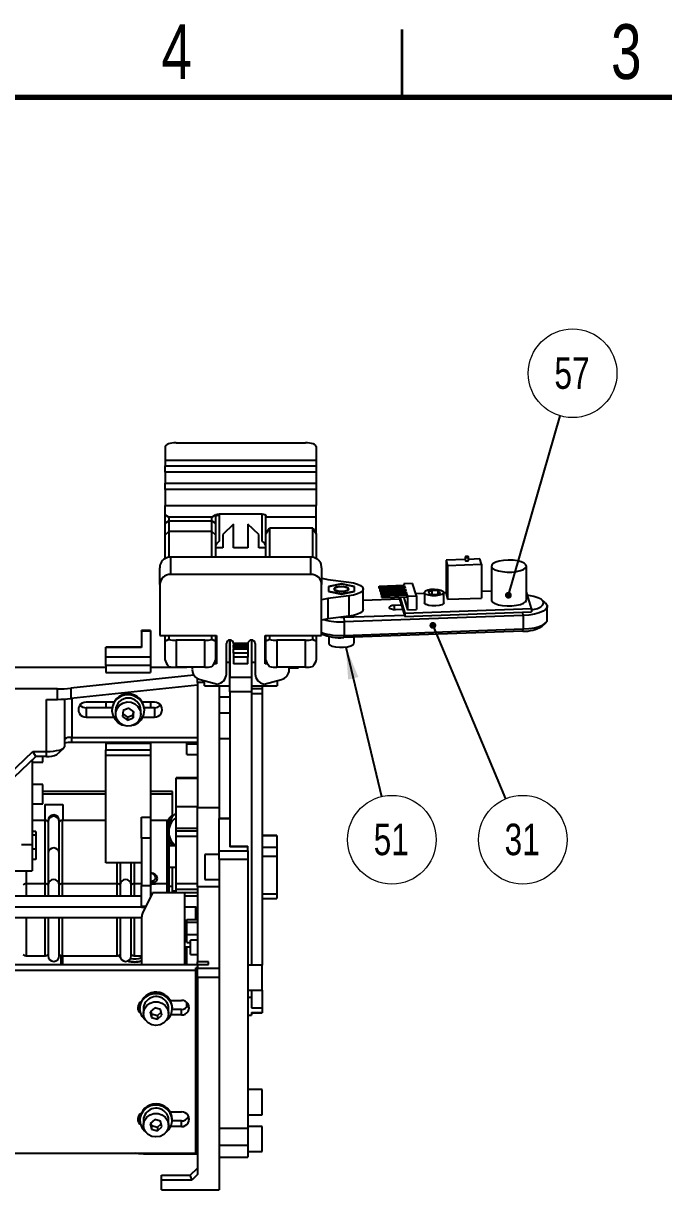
# Model space of a CAD drawing. Header units: millimetres. Extents: x 2 to 418, y 2 to 295.
# Drawn here: x 217.9 to 289.1, y 165.6 to 295.2 of the extents above; entities that cross this region are included whole.
import ezdxf

# ---------------------------------------------------------------- set-up
doc = ezdxf.new("R2010")
doc.units = ezdxf.units.MM
doc.styles.add('SLDTEXTSTYLE0', font='TXT', dxfattribs={"width": 0.75})
doc.dimstyles.new('SLDDIMSTYLE0', dxfattribs={"dimtxt": 0.18, "dimasz": 0.762, "dimexe": 0, "dimexo": 0.0625, "dimgap": 0, "dimtad": 0, "dimtih": 1, "dimtoh": 1, "dimdec": 0, "dimrnd": 1e-09, "dimzin": 0, "dimdsep": 46, "dimtxsty": 'Standard', "dimblk1": 'DOT', "dimblk2": 'DOT', "dimsah": 1, "dimcen": 0.09, "dimadec": 0, "dimazin": 0, "dimtfac": 0.762, "dimtdec": 0, "dimtofl": 0, "dimtmove": 0, "dimatfit": 3, "dimldrblk": 'DOT', "dimfxl": 1, "dimfrac": 2, "dimtolj": 1, "dimtzin": 0, "dimarcsym": 0})
doc.dimstyles.new('SLDDIMSTYLE1', dxfattribs={"dimtxt": 0.18, "dimasz": 3.556, "dimexe": 0, "dimexo": 0.0625, "dimgap": 0, "dimtad": 0, "dimtih": 1, "dimtoh": 1, "dimdec": 0, "dimrnd": 1e-09, "dimzin": 0, "dimdsep": 46, "dimtxsty": 'Standard', "dimsah": 1, "dimcen": 0.09, "dimadec": 0, "dimazin": 0, "dimtfac": 3.556, "dimtdec": 0, "dimtofl": 0, "dimtmove": 0, "dimatfit": 3, "dimfxl": 1, "dimfrac": 2, "dimtolj": 1, "dimtzin": 0, "dimarcsym": 0})

# ---------------------------------------------------------------- blocks, each defined once
blk = doc.blocks.new('SW_NOTE_21')
at = {"color": 0, "linetype": 'Continuous', "lineweight": 0}
blk.add_circle((1.91, -4.55), 4.93, dxfattribs=at)
at = {"color": 0, "linetype": 'Continuous', "lineweight": 0, "insert": (1.84, -2.77), "char_height": 3.5, "attachment_point": 2, "style": 'SLDTEXTSTYLE0'}
blk.add_mtext('31', dxfattribs=at)
blk = doc.blocks.new('_Dot')
at = {"color": 0, "linetype": 'ByBlock', "lineweight": -2}
blk.add_line((-0.5, 0), (-1, 0), dxfattribs=at)
at = {"color": 0, "linetype": 'ByBlock', "const_width": 0.5}
blk.add_lwpolyline([(-0.25, 0, 1), (0.25, 0, 1)], format="xyb", close=True, dxfattribs=at)
blk = doc.blocks.new('SW_NOTE_22')
at = {"color": 0, "linetype": 'Continuous', "lineweight": 0}
blk.add_circle((1.15, -4.8), 4.93, dxfattribs=at)
at = {"color": 0, "linetype": 'Continuous', "lineweight": 0, "insert": (1.08, -3.02), "char_height": 3.5, "attachment_point": 2, "style": 'SLDTEXTSTYLE0'}
blk.add_mtext('51', dxfattribs=at)
blk = doc.blocks.new('SW_NOTE_24')
at = {"color": 0, "linetype": 'Continuous', "lineweight": 0}
blk.add_circle((1.37, 4.74), 4.93, dxfattribs=at)
at = {"color": 0, "linetype": 'Continuous', "lineweight": 0, "insert": (1.3, 6.51), "char_height": 3.5, "attachment_point": 2, "style": 'SLDTEXTSTYLE0'}
blk.add_mtext('57', dxfattribs=at)

msp = doc.modelspace()

# ---------------------------------------------------------------- linework, layer by layer
at = {"color": 7, "linetype": 'Continuous', "lineweight": 35}
msp.add_line((260, 287), (260, 294.5), dxfattribs=at)
at = {"color": 7, "linetype": 'Continuous', "lineweight": 70}
msp.add_line((10, 287), (410, 287), dxfattribs=at)
at = {"color": 7, "linetype": 'Continuous', "lineweight": 25}
for p, q in [((233.66, 248.17), (233.66, 246.67)), ((234.86, 248.58), (249.26, 248.58)), ((250.46, 248.17), (250.46, 246.67)), ((233.66, 246.67), (250.46, 246.67)), ((233.66, 246.67), (233.66, 246.01)), ((250.46, 246.67), (250.46, 246.01)), ((233.66, 246.01), (250.46, 246.01)), ((233.66, 245.33), (233.66, 246.01)), ((250.46, 245.33), (233.66, 245.33)), ((233.66, 245.33), (233.66, 244.08)), ((250.46, 246.01), (250.46, 245.33)), ((250.46, 245.33), (250.46, 244.08)), ((233.66, 244.08), (250.46, 244.08)), ((233.66, 243.4), (233.66, 244.08)), ((250.46, 244.08), (250.46, 243.4)), ((250.46, 243.4), (233.66, 243.4)), ((233.66, 243.4), (233.66, 241.61)), ((250.46, 243.4), (250.46, 241.61)), ((233.66, 241.61), (250.46, 241.61)), ((233.66, 240.58), (233.66, 241.61)), ((250.46, 240.31), (250.46, 241.61)), ((233.66, 240.58), (234.06, 240.31)), ((233.66, 239.65), (233.66, 240.58)), ((233.66, 239.65), (234.06, 239.9)), ((234.06, 240.31), (234.06, 239.9)), ((238.86, 240.31), (234.06, 240.31)), ((234.06, 239.9), (234.06, 238.72)), ((234.06, 239.9), (238.86, 239.9)), ((238.86, 240.31), (239.26, 240.58)), ((238.86, 239.9), (238.86, 240.31)), ((238.86, 238.72), (238.86, 239.9)), ((238.86, 239.9), (239.26, 239.65)), ((239.26, 240.58), (239.26, 240.42)), ((239.26, 240.42), (239.26, 239.65)), ((244.46, 240.66), (239.65, 240.66)), ((239.65, 240.66), (239.66, 240.55)), ((239.66, 240.55), (239.66, 237.65)), ((244.46, 237.65), (244.46, 240.66)), ((244.86, 240.31), (244.86, 240.52)), ((250.46, 240.31), (244.86, 240.31)), ((244.86, 238.47), (244.86, 240.31)), ((250.46, 238.47), (250.46, 240.31)), ((233.66, 238.34), (233.66, 239.65)), ((233.66, 238.34), (234.06, 238.72)), ((238.86, 238.72), (234.06, 238.72)), ((234.06, 238.72), (234.06, 235.85)), ((238.86, 235.86), (238.86, 238.72)), ((238.86, 238.72), (239.26, 238.34)), ((239.26, 239.65), (239.26, 238.34)), ((241.26, 239.53), (240.06, 238.4)), ((241.26, 236.9), (241.26, 239.53)), ((244.06, 238.4), (242.86, 239.53)), ((242.86, 239.53), (242.86, 236.9)), ((244.86, 238.47), (245.26, 239.08)), ((250.06, 239.08), (245.26, 239.08)), ((245.26, 239.08), (245.26, 235.86)), ((250.06, 235.85), (250.06, 239.08)), ((250.06, 239.08), (250.46, 238.47)), ((233.66, 235.71), (233.66, 238.34)), ((239.26, 238.34), (239.26, 235.86)), ((240.06, 238.4), (240.06, 236.9)), ((244.06, 236.9), (244.06, 238.4)), ((244.86, 235.86), (244.86, 238.47)), ((250.46, 238.47), (250.46, 235.71)), ((240.06, 236.9), (239.26, 236.9)), ((242.86, 236.9), (241.26, 236.9)), ((244.86, 236.9), (244.06, 236.9)), ((233.06, 232.82), (233.06, 234.7)), ((234.26, 235.86), (234.26, 233.95)), ((249.86, 235.86), (234.26, 235.86)), ((249.86, 233.95), (249.86, 235.86)), ((251.06, 234.7), (251.06, 232.82)), ((267.03, 235.62), (264.89, 235.54)), ((264.89, 235.54), (265.07, 234.96)), ((264.89, 235.54), (264.89, 231.78)), ((265.07, 234.96), (268.85, 235.09)), ((265.07, 234.96), (265.07, 231.2)), ((267.03, 235.89), (267.03, 235.51)), ((267.4, 235.51), (267.4, 235.89)), ((268.67, 235.68), (267.4, 235.63)), ((268.85, 235.09), (268.67, 235.68)), ((268.85, 235.09), (268.85, 231.33)), ((269.95, 234.88), (269.95, 231.12)), ((273.83, 231.12), (273.83, 234.88)), ((249.86, 233.95), (234.26, 233.95)), ((251.75, 233.4), (254.09, 233.1)), ((233.06, 232.82), (233.06, 227.18)), ((251.06, 227.18), (251.06, 232.82)), ((253.26, 232.9), (251.82, 232.62)), ((251.82, 232.62), (251.82, 232.05)), ((251.82, 232.05), (253.26, 231.76)), ((251.86, 232.61), (253.26, 232.89)), ((251.86, 232.06), (251.86, 232.61)), ((253.26, 231.78), (251.86, 232.06)), ((251.86, 232.04), (251.86, 232.06)), ((254.7, 232.62), (253.26, 232.9)), ((253.26, 232.89), (253.26, 232.9)), ((253.26, 232.89), (254.66, 232.61)), ((254.66, 232.06), (253.26, 231.78)), ((253.26, 231.76), (254.7, 232.05)), ((254.66, 232.61), (254.66, 232.06)), ((254.66, 232.04), (254.66, 232.06)), ((254.7, 232.05), (254.7, 232.62)), ((255.66, 230.08), (255.66, 232.33)), ((257.44, 232.66), (260.23, 232.76)), ((257.46, 232.59), (257.44, 232.66)), ((257.44, 232.66), (257.44, 232.47)), ((257.44, 232.47), (257.46, 232.4)), ((257.46, 232.59), (260.25, 232.69)), ((257.46, 232.4), (257.46, 232.59)), ((257.46, 232.4), (260.25, 232.5)), ((257.55, 232.32), (260.33, 232.42)), ((257.57, 232.25), (257.55, 232.32)), ((257.55, 232.32), (257.55, 232.13)), ((257.55, 232.13), (257.57, 232.06)), ((257.57, 232.25), (260.35, 232.35)), ((257.57, 232.06), (257.57, 232.25)), ((257.57, 232.06), (260.35, 232.16)), ((257.65, 231.98), (260.43, 232.08)), ((261.18, 232.93), (260.19, 232.89)), ((260.19, 232.89), (260.23, 232.76)), ((260.19, 232.89), (260.19, 232.75)), ((260.19, 232.5), (260.19, 232.41)), ((260.19, 232.15), (260.19, 232.07)), ((260.25, 232.69), (260.33, 232.42)), ((260.25, 232.5), (260.25, 232.69)), ((260.35, 232.35), (260.43, 232.08)), ((260.35, 232.16), (260.35, 232.35)), ((261.59, 231.57), (261.18, 232.93)), ((263.34, 232.17), (262.89, 231.99)), ((264.02, 232.13), (263.34, 232.17)), ((263.34, 231.75), (263.34, 232.17)), ((264.26, 231.91), (264.02, 232.13)), ((264.02, 231.81), (264.02, 232.13)), ((269.95, 232.1), (268.85, 232.06)), ((254.09, 231.56), (251.75, 231.27)), ((251.75, 231.27), (251.75, 229.01)), ((253.26, 231.76), (253.26, 231.78)), ((254.09, 231.56), (254.09, 229.31)), ((259.73, 231.2), (255.66, 231.06)), ((257.67, 231.91), (257.65, 231.98)), ((257.65, 231.98), (257.65, 231.79)), ((257.65, 231.79), (257.67, 231.72)), ((257.67, 231.91), (260.45, 232.01)), ((257.67, 231.72), (257.67, 231.91)), ((257.67, 231.72), (260.45, 231.82)), ((257.75, 231.64), (260.54, 231.74)), ((257.77, 231.57), (257.75, 231.64)), ((257.75, 231.64), (257.75, 231.45)), ((257.75, 231.45), (257.77, 231.38)), ((257.77, 231.57), (260.56, 231.67)), ((257.77, 231.38), (257.77, 231.57)), ((257.77, 231.38), (260.56, 231.48)), ((260.19, 231.75), (259.68, 231.73)), ((259.68, 231.73), (259.69, 231.7)), ((259.68, 231.73), (259.68, 231.7)), ((259.68, 231.45), (259.68, 231.36)), ((259.68, 231.36), (260.31, 229.28)), ((259.76, 231.45), (260.31, 229.65)), ((260.19, 231.81), (260.19, 231.72)), ((260.19, 231.47), (260.19, 231.39)), ((260.19, 231.39), (260.6, 230.03)), ((260.45, 232.01), (260.54, 231.74)), ((260.45, 231.82), (260.45, 232.01)), ((260.56, 231.67), (260.6, 231.53)), ((260.56, 231.48), (260.56, 231.67)), ((260.6, 231.53), (261.59, 231.57)), ((260.6, 231.53), (260.6, 230.03)), ((262.5, 231.83), (261.52, 231.8)), ((261.59, 231.57), (261.59, 230.06)), ((262.5, 231.95), (262.5, 230.82)), ((262.89, 231.99), (263.13, 231.77)), ((263.13, 231.77), (263.81, 231.73)), ((263.81, 231.73), (264.26, 231.91)), ((264.66, 230.82), (264.66, 231.95)), ((264.89, 231.92), (264.66, 231.91)), ((264.89, 231.78), (265.07, 231.2)), ((265.07, 231.2), (268.85, 231.33)), ((274.4, 230.15), (273.83, 232.01)), ((275.94, 230.78), (275.57, 231.11)), ((259.93, 230.54), (259.16, 230.51)), ((259.29, 230.07), (260.06, 230.09)), ((260.31, 229.65), (274.4, 230.15)), ((260.31, 229.28), (274.4, 229.78)), ((260.31, 229.65), (260.31, 229.28)), ((260.6, 230.03), (261.59, 230.06)), ((274.4, 230.15), (274.4, 229.78)), ((276.15, 228.91), (276.15, 230.41)), ((254.09, 229.31), (251.75, 229.01)), ((253.15, 229.19), (253.53, 229.19)), ((253.53, 229.19), (260.26, 229.43)), ((253.53, 229.19), (253.57, 228.68)), ((273.46, 229.39), (253.57, 228.68)), ((253.57, 228.68), (253.57, 227.18)), ((273.46, 229.39), (273.46, 227.89)), ((275.57, 228.21), (275.94, 228.53)), ((232.04, 227.73), (231.04, 227.73)), ((231.04, 227.66), (231.04, 227.73)), ((232.04, 227.66), (231.04, 227.66)), ((231.04, 227.66), (231.04, 225.84)), ((232.04, 227.73), (232.04, 227.66)), ((232.04, 227.66), (232.04, 224.81)), ((233.06, 227.18), (239.36, 227.18)), ((233.66, 226.67), (233.66, 227.18)), ((234.06, 227.18), (234.06, 226.74)), ((238.86, 226.74), (238.86, 227.18)), ((239.26, 227.18), (239.26, 226.67)), ((239.36, 227.18), (239.36, 224.02)), ((244.76, 227.18), (251.06, 227.18)), ((244.76, 224.02), (244.76, 227.18)), ((244.86, 226.67), (244.86, 227.18)), ((245.26, 227.18), (245.26, 226.74)), ((250.06, 226.74), (250.06, 227.18)), ((250.46, 227.18), (250.46, 226.67)), ((251.86, 227.07), (251.86, 226.32)), ((273.42, 227.65), (253.53, 226.94)), ((253.57, 227.18), (253.53, 226.94)), ((253.57, 227.18), (273.46, 227.89)), ((254.66, 226.32), (254.66, 226.98)), ((273.42, 227.65), (273.46, 227.89)), ((231.04, 225.87), (227.04, 225.87)), ((227.04, 225.84), (227.04, 225.87)), ((231.04, 225.84), (227.04, 225.84)), ((227.04, 224.81), (227.04, 225.84)), ((233.66, 224.41), (233.66, 226.67)), ((234.86, 226.63), (234.86, 223.63)), ((238.06, 226.63), (234.86, 226.63)), ((238.06, 223.63), (238.06, 226.63)), ((239.26, 226.67), (239.26, 224.41)), ((239.26, 226.35), (239.36, 226.35)), ((240.46, 222.88), (240.46, 226.28)), ((240.82, 226.65), (240.82, 224.2)), ((240.86, 226.65), (240.86, 222.55)), ((242.86, 226.28), (241.26, 226.28)), ((241.26, 226.28), (241.26, 226.1)), ((241.26, 226.1), (242.86, 226.1)), ((241.26, 225.84), (241.26, 226.1)), ((242.86, 225.84), (241.26, 225.84)), ((241.26, 225.84), (241.26, 225.7)), ((241.26, 225.7), (242.86, 225.7)), ((241.26, 225.19), (241.26, 225.7)), ((242.86, 226.28), (242.86, 226.1)), ((242.86, 226.1), (242.86, 225.84)), ((242.86, 225.84), (242.86, 225.7)), ((242.86, 225.7), (242.86, 225.19)), ((243.26, 226.65), (243.26, 222.55)), ((243.3, 224.2), (243.3, 226.65)), ((243.66, 226.28), (243.66, 222.88)), ((244.76, 226.35), (244.86, 226.35)), ((244.86, 224.41), (244.86, 226.67)), ((246.06, 226.63), (246.06, 223.63)), ((249.26, 226.63), (246.06, 226.63)), ((249.26, 223.63), (249.26, 226.63)), ((250.46, 226.67), (250.46, 224.41)), ((227.04, 224.81), (232.04, 224.81)), ((227.04, 223.83), (227.04, 224.81)), ((232.04, 224.81), (232.04, 223.83)), ((240.82, 224.37), (240.86, 224.37)), ((242.86, 225.19), (241.26, 225.19)), ((241.26, 225.19), (241.26, 224.77)), ((242.86, 224.77), (241.26, 224.77)), ((241.26, 224.77), (241.26, 224.02)), ((242.86, 225.19), (242.86, 224.77)), ((242.86, 224.02), (242.86, 224.77)), ((243.26, 224.37), (243.3, 224.37)), ((227.04, 223.61), (216.24, 223.61)), ((232.04, 223.83), (227.04, 223.83)), ((227.04, 223.83), (227.04, 223.06)), ((227.04, 223.06), (232.04, 223.06)), ((232.04, 223.83), (232.04, 223.06)), ((236.06, 223.61), (232.04, 223.61)), ((238.06, 223.63), (234.86, 223.63)), ((236.06, 223.61), (236.06, 223.63)), ((236.66, 223.63), (236.66, 223.37)), ((239.36, 224.02), (239.07, 224.02)), ((240.82, 224.2), (240.82, 221.57)), ((240.86, 223.16), (240.82, 223.16)), ((242.86, 224.02), (241.26, 224.02)), ((243.3, 221.57), (243.3, 224.2)), ((245.04, 224.02), (244.76, 224.02)), ((249.26, 223.63), (246.06, 223.63)), ((247.46, 223.37), (247.46, 223.63)), ((247.46, 223.57), (248.5, 223.57)), ((248.5, 223.57), (248.5, 223.63)), ((236.86, 222.74), (223.18, 221.31)), ((237.26, 221.95), (237.26, 222.39)), ((237.26, 221.95), (237.26, 208.04)), ((237.53, 222.29), (239.46, 221.77)), ((238.02, 221.57), (238.02, 222.15)), ((240.86, 222.55), (243.26, 222.55)), ((240.86, 220.9), (240.86, 222.55)), ((243.3, 222.76), (243.26, 222.76)), ((243.26, 222.55), (243.26, 220.9)), ((244.66, 221.77), (246.59, 222.29)), ((246.1, 222.15), (246.1, 221.57)), ((221.68, 221.23), (204.84, 221.23)), ((221.68, 220.07), (221.68, 221.23)), ((237.26, 221.63), (223.18, 220.15)), ((223.18, 221.31), (223.18, 220.15)), ((238.02, 221.57), (240.82, 221.57)), ((239.66, 221.57), (239.66, 208.04)), ((243.26, 220.9), (240.86, 220.9)), ((240.86, 220.9), (240.86, 203.99)), ((244.46, 221.22), (243.26, 221.22)), ((243.26, 220.9), (243.26, 190.54)), ((244.46, 220.68), (243.26, 220.68)), ((243.3, 221.57), (246.1, 221.57)), ((244.46, 221.57), (244.46, 221.22)), ((244.46, 221.22), (244.46, 220.68)), ((244.46, 220.68), (244.46, 190.54)), ((220.46, 220.07), (221.68, 220.07)), ((220.46, 214.28), (220.46, 220.07)), ((222.46, 220.09), (222.46, 214.8)), ((227.95, 219.75), (224.86, 219.75)), ((224.86, 219.13), (224.86, 218.09)), ((227.75, 219.13), (224.86, 219.13)), ((227.04, 219.75), (227.04, 219.13)), ((229.63, 219.09), (228.99, 218.84)), ((230.18, 218.69), (229.63, 219.09)), ((232.46, 219.75), (231.12, 219.75)), ((232.46, 219.13), (231.32, 219.13)), ((232.04, 219.75), (232.04, 219.13)), ((232.46, 219.13), (232.46, 218.09)), ((239.66, 220.36), (240.86, 220.36)), ((224.86, 218.09), (227.91, 218.09)), ((227.74, 218.93), (227.74, 218.84)), ((228.14, 218.84), (228.14, 218.43)), ((228.99, 218.84), (228.9, 218.17)), ((228.9, 218.17), (229.45, 217.77)), ((228.93, 218.46), (229.45, 218.08)), ((229.45, 218.08), (230.09, 218.33)), ((229.45, 218.08), (229.45, 217.77)), ((229.45, 217.77), (230.09, 218.02)), ((230.09, 218.33), (230.14, 218.72)), ((230.09, 218.02), (230.18, 218.69)), ((230.09, 218.33), (230.09, 218.02)), ((230.94, 218.43), (230.94, 218.84)), ((231.16, 218.09), (232.46, 218.09)), ((231.34, 218.84), (231.34, 218.93)), ((240.86, 218.52), (239.66, 218.52)), ((223.26, 215.83), (237.26, 215.83)), ((223.26, 215.27), (223.26, 215.83)), ((237.26, 215.27), (223.26, 215.27)), ((227.04, 215.27), (227.04, 215.21)), ((227.04, 215.21), (232.04, 215.21)), ((227.04, 215.21), (227.04, 214.44)), ((232.04, 215.27), (232.04, 215.21)), ((232.04, 215.21), (232.04, 214.44)), ((236.06, 215.11), (236.06, 215.27)), ((239.66, 215.72), (240.86, 215.72)), ((216.28, 211.72), (218.92, 214.28)), ((218.92, 214.28), (220.46, 214.28)), ((219.26, 213.71), (218.92, 214.28)), ((220.46, 213.71), (220.46, 214.28)), ((221.61, 213.94), (222.38, 214.66)), ((227.04, 214.44), (232.04, 214.44)), ((227.04, 213.85), (227.04, 214.44)), ((232.04, 214.44), (232.04, 213.85)), ((236.06, 215.11), (237.26, 215.11)), ((236.06, 213.95), (236.06, 215.11)), ((236.06, 213.95), (237.26, 213.95)), ((219.26, 213.71), (216.84, 211.38)), ((218.86, 213.33), (218.86, 203.92)), ((218.86, 213.07), (220.06, 213.07)), ((220.46, 213.71), (219.26, 213.71)), ((220.06, 213.07), (220.06, 213.71)), ((227.04, 213.85), (232.04, 213.85)), ((227.04, 201.89), (227.04, 213.85)), ((232.04, 213.85), (232.04, 206.98)), ((237.26, 211.34), (234.86, 211.34)), ((234.86, 211.27), (234.86, 211.34)), ((220.06, 210.6), (218.86, 210.6)), ((220.06, 208.44), (220.06, 210.6)), ((234.86, 208.17), (234.86, 211.27)), ((227.04, 209.84), (220.06, 209.84)), ((227.04, 209.53), (220.06, 209.53)), ((234.46, 209.84), (232.04, 209.84)), ((234.46, 209.53), (232.04, 209.53)), ((234.46, 209.53), (234.46, 209.84)), ((234.46, 207.25), (234.46, 209.53)), ((218.86, 208.44), (220.06, 208.44)), ((220.26, 208.39), (222.26, 208.39)), ((220.26, 208.39), (220.26, 206.6)), ((222.26, 208.39), (222.26, 206.6)), ((234.86, 208.17), (237.26, 208.17)), ((234.86, 205.72), (234.86, 208.17)), ((237.26, 208.04), (239.66, 208.04)), ((237.26, 199.22), (237.26, 208.04)), ((239.66, 208.04), (239.66, 206.84)), ((220.32, 206.6), (218.86, 206.6)), ((220.64, 206.6), (220.64, 206.47)), ((220.64, 206.47), (220.64, 202.95)), ((221.88, 206.47), (221.88, 206.6)), ((221.88, 202.95), (221.88, 206.47)), ((227.04, 206.6), (222.19, 206.6)), ((231.04, 206.98), (232.04, 206.98)), ((231.04, 204.65), (231.04, 206.98)), ((232.04, 206.98), (232.04, 204.65)), ((233.86, 206.6), (232.04, 206.6)), ((234.06, 206.55), (233.86, 206.6)), ((233.86, 205.78), (233.86, 206.6)), ((234.06, 206.55), (234.06, 205.73)), ((240.86, 206.84), (239.66, 206.84)), ((239.66, 206.79), (239.66, 206.84)), ((239.66, 203.24), (239.66, 206.79)), ((219.26, 205.38), (218.86, 205.38)), ((219.26, 204.97), (218.86, 204.97)), ((219.26, 205.38), (219.26, 204.97)), ((219.26, 204.97), (219.26, 203.4)), ((233.86, 199.57), (233.86, 205.78)), ((234.06, 205.73), (234.06, 199.52)), ((237.26, 205.72), (234.86, 205.72)), ((234.86, 205.45), (234.86, 205.72)), ((234.86, 205.45), (237.26, 205.45)), ((234.86, 204.86), (234.86, 205.45)), ((234.86, 204.86), (237.26, 204.86)), ((234.86, 199.6), (234.86, 204.86)), ((246.06, 204.95), (244.46, 204.95)), ((246.06, 204.9), (244.46, 204.9)), ((246.06, 204.95), (246.06, 204.9)), ((246.06, 204.9), (246.06, 203.63)), ((217.66, 203.92), (218.86, 203.92)), ((218.86, 203.92), (218.86, 201.02)), ((232.04, 204.65), (231.04, 204.65)), ((231.04, 204.65), (231.04, 199.39)), ((232.04, 204.65), (232.04, 199.39)), ((234.86, 203.8), (234.06, 203.8)), ((234.46, 203.8), (234.46, 204.1)), ((240.86, 203.99), (240.86, 203.68)), ((242.86, 203.73), (240.86, 203.73)), ((242.86, 203.68), (240.86, 203.68)), ((242.86, 203.73), (242.86, 203.68)), ((242.86, 203.24), (242.86, 203.68)), ((244.46, 203.63), (246.06, 203.63)), ((246.06, 203.63), (246.06, 202.6)), ((219.26, 203.4), (218.86, 203.4)), ((219.26, 202.26), (218.86, 202.26)), ((219.26, 203.4), (219.26, 202.26)), ((220.64, 202.95), (220.64, 199.44)), ((221.88, 199.44), (221.88, 202.95)), ((239.66, 202.84), (238.06, 202.84)), ((238.06, 202.84), (238.06, 201.98)), ((239.66, 203.24), (242.86, 203.24)), ((239.66, 202.26), (239.66, 203.24)), ((242.86, 202.26), (239.66, 202.26)), ((239.66, 202.26), (239.66, 191.38)), ((242.86, 203.24), (242.86, 202.26)), ((242.86, 202.26), (242.86, 172.4)), ((246.06, 202.6), (244.46, 202.6)), ((244.46, 202.6), (244.46, 198.47)), ((246.06, 202.6), (246.06, 198.47)), ((216.66, 201.02), (218.86, 201.02)), ((231.04, 201.89), (227.04, 201.89)), ((228.64, 201.89), (228.64, 199.44)), ((229.88, 199.44), (229.88, 201.89)), ((234.06, 201.4), (234.86, 201.4)), ((234.46, 199.25), (234.46, 201.4)), ((238.06, 201.98), (238.06, 200.04)), ((238.06, 200.04), (239.66, 200.04)), ((220.32, 199.57), (218.19, 199.57)), ((220.64, 199.44), (220.64, 198.2)), ((221.88, 198.2), (221.88, 199.44)), ((228.32, 199.57), (222.19, 199.57)), ((228.64, 199.44), (228.64, 198.2)), ((229.88, 198.2), (229.88, 199.44)), ((231.04, 199.57), (230.19, 199.57)), ((231.04, 199.39), (232.04, 199.39)), ((231.04, 197.06), (231.04, 199.39)), ((232.25, 198.56), (231.15, 196.29)), ((232.04, 199.39), (232.04, 198.12)), ((235.84, 198.56), (232.25, 198.56)), ((233.86, 199.57), (232.76, 199.57)), ((234.06, 199.52), (233.86, 199.57)), ((233.86, 198.56), (233.86, 199.57)), ((234.06, 199.52), (234.06, 198.56)), ((234.46, 199.25), (234.06, 199.25)), ((234.46, 198.56), (234.46, 199.25)), ((234.86, 198.76), (234.46, 198.76)), ((234.86, 198.56), (234.46, 198.56)), ((234.86, 199.6), (237.26, 199.6)), ((234.86, 198.97), (234.86, 199.6)), ((234.86, 198.97), (237.26, 198.97)), ((234.86, 198.56), (234.86, 198.97)), ((235.66, 198.57), (235.64, 198.56)), ((237.26, 198.57), (235.66, 198.57)), ((235.66, 198.57), (235.66, 198.56)), ((235.84, 190.55), (235.84, 198.56)), ((239.66, 199.22), (237.26, 199.22)), ((237.26, 199.22), (237.26, 190.9)), ((244.46, 198.47), (246.06, 198.47)), ((246.06, 198.47), (246.06, 197.94)), ((231.04, 198.2), (195.48, 198.2)), ((231.04, 197.06), (231.04, 196.94)), ((232.07, 198.2), (232.04, 198.2)), ((237.26, 198.2), (235.84, 198.2)), ((244.46, 197.94), (246.06, 197.94)), ((231.47, 196.96), (195.05, 196.96)), ((231.04, 195.8), (195.48, 195.8)), ((220.64, 195.8), (220.64, 191.57)), ((221.88, 191.57), (221.88, 195.8)), ((229.88, 191.57), (229.88, 195.8)), ((231.46, 196.94), (231.04, 196.94)), ((231.04, 195.84), (231.04, 190.55)), ((237.06, 196.96), (235.84, 196.96)), ((237.06, 196.96), (237.26, 197.01)), ((237.06, 195.6), (237.06, 196.96)), ((228.64, 195.73), (228.64, 191.57)), ((236.06, 195.6), (237.26, 195.6)), ((236.06, 195.29), (236.06, 195.6)), ((236.06, 195.29), (237.26, 195.29)), ((236.06, 193.94), (236.06, 195.29)), ((236.06, 194.25), (235.84, 194.25)), ((236.06, 193.94), (237.26, 193.94)), ((236.06, 193.05), (236.06, 193.94)), ((237.26, 193.31), (236.46, 193.31)), ((236.46, 191.71), (236.46, 193.31)), ((235.84, 192.57), (236.46, 192.57)), ((236.06, 193.05), (236.46, 193.05)), ((236.06, 190.55), (236.06, 192.57)), ((218.19, 191.57), (220.32, 191.57)), ((222.06, 191.6), (222.06, 190.55)), ((222.19, 191.57), (228.32, 191.57)), ((222.26, 190.55), (222.26, 191.57)), ((228.66, 191.39), (228.43, 191.59)), ((228.47, 191.6), (228.65, 191.45)), ((230.19, 191.57), (231.04, 191.57)), ((236.46, 191.71), (237.26, 191.71)), ((238.46, 190.9), (237.26, 190.9)), ((237.26, 190.59), (237.26, 190.9)), ((237.26, 190.59), (238.46, 190.59)), ((237.26, 190.59), (237.26, 190.19)), ((238.46, 190.59), (238.46, 190.9)), ((239.66, 191.38), (239.66, 190.19)), ((237.26, 190.55), (189.26, 190.55)), ((237.06, 189.94), (189.46, 189.94)), ((237.06, 189.94), (237.06, 190.21)), ((237.26, 190.21), (237.06, 190.21)), ((237.06, 169.64), (237.06, 189.94)), ((237.26, 189.15), (237.26, 190.19)), ((237.26, 190.19), (239.66, 190.19)), ((239.66, 190.19), (239.66, 189.15)), ((244.46, 190.54), (242.86, 190.54)), ((244.46, 187.74), (244.46, 190.54)), ((239.66, 189.15), (237.26, 189.15)), ((237.26, 189.15), (237.26, 167.27)), ((239.66, 189.15), (239.66, 165.57)), ((242.86, 187.74), (244.46, 187.74)), ((243.26, 187.74), (243.26, 186.95)), ((243.26, 186.95), (243.26, 185.77)), ((244.46, 187.74), (244.46, 185.77)), ((230.84, 185.8), (230.84, 185.69)), ((231.24, 185.69), (231.24, 185.15)), ((232.49, 185.78), (231.98, 185.34)), ((232.06, 185.41), (232.13, 185.12)), ((233.15, 185.59), (232.49, 185.78)), ((233.3, 184.95), (233.15, 185.59)), ((234.04, 185.15), (234.04, 185.69)), ((234.22, 186.61), (235.46, 186.61)), ((234.24, 186.61), (234.24, 186.58)), ((234.37, 186.24), (234.44, 185.8)), ((235.46, 185.61), (234.43, 185.61)), ((234.44, 185.69), (234.44, 185.8)), ((235.46, 185), (235.46, 185.61)), ((236.06, 185.84), (236.06, 186.38)), ((243.26, 185.77), (244.46, 185.77)), ((244.46, 185.77), (244.46, 185.28)), ((231.98, 185.34), (232.13, 184.71)), ((232.13, 185.12), (232.13, 184.71)), ((232.13, 185.12), (232.79, 184.92)), ((232.13, 184.71), (232.79, 184.51)), ((232.79, 184.92), (233.22, 185.29)), ((232.79, 184.51), (233.3, 184.95)), ((232.79, 184.92), (232.79, 184.51)), ((235.46, 185), (234.28, 185)), ((242.86, 184.98), (243.26, 184.98)), ((243.26, 185.28), (244.46, 185.28)), ((243.26, 185.28), (243.26, 184.98)), ((243.26, 185.24), (244.46, 185.24)), ((244.46, 185.28), (244.46, 185.24)), ((244.46, 176.7), (242.86, 176.7)), ((244.46, 174.09), (244.46, 176.7)), ((234.22, 174.21), (235.46, 174.21)), ((234.24, 174.21), (234.24, 174.17)), ((242.86, 173.9), (244.46, 173.9)), ((244.46, 173.9), (244.46, 174.09)), ((230.84, 173.4), (230.84, 173.29)), ((231.24, 173.29), (231.24, 172.74)), ((232.49, 173.38), (231.98, 172.94)), ((231.98, 172.94), (232.13, 172.3)), ((232.06, 173.01), (232.13, 172.71)), ((232.13, 172.71), (232.13, 172.3)), ((232.13, 172.71), (232.79, 172.52)), ((233.15, 173.18), (232.49, 173.38)), ((232.79, 172.52), (233.22, 172.89)), ((232.79, 172.11), (233.3, 172.55)), ((232.79, 172.52), (232.79, 172.11)), ((233.3, 172.55), (233.15, 173.18)), ((234.04, 172.74), (234.04, 173.29)), ((235.46, 172.59), (234.28, 172.59)), ((235.46, 173.21), (234.43, 173.21)), ((234.44, 173.29), (234.44, 173.4)), ((235.46, 172.59), (235.46, 173.21)), ((244.46, 172.6), (242.86, 172.6)), ((244.46, 169.8), (244.46, 172.6)), ((232.13, 172.3), (232.79, 172.11)), ((239.66, 172.4), (242.86, 172.4)), ((242.86, 172.4), (242.86, 170.52)), ((237.06, 169.91), (237.26, 169.91)), ((239.66, 170.52), (242.86, 170.52)), ((242.86, 170.52), (242.86, 169.2)), ((189.46, 169.64), (237.06, 169.64)), ((231.26, 169.57), (230.74, 169.57)), ((231.26, 169.57), (237.26, 169.57)), ((239.66, 169.2), (242.86, 169.2)), ((242.86, 169.8), (244.46, 169.8)), ((236.45, 167.17), (237.26, 167.97)), ((237.26, 167.27), (236.62, 166.63)), ((233.26, 167.17), (236.46, 167.17)), ((233.26, 166.63), (233.26, 167.17)), ((233.26, 165.57), (233.26, 166.63)), ((236.62, 166.63), (233.26, 166.63)), ((233.26, 165.57), (239.66, 165.57))]:
    msp.add_line(p, q, dxfattribs=at)
at = {"color": 8, "linetype": 'Continuous', "lineweight": 25}
for p, q in [((259.16, 230.07), (259.16, 230.51)), ((273.46, 229.39), (273.43, 229.74)), ((240.46, 224.2), (240.82, 224.2)), ((243.3, 224.2), (243.66, 224.2)), ((238.02, 221.95), (237.26, 221.95)), ((243.3, 222.63), (243.26, 222.63)), ((243.26, 222.34), (243.3, 222.34)), ((243.3, 221.91), (243.26, 221.91)), ((223.26, 220.16), (223.26, 215.83)), ((237.26, 211.27), (234.86, 211.27)), ((220.32, 205.78), (220.32, 206.6)), ((222.19, 206.6), (222.19, 199.57)), ((240.86, 206.79), (239.66, 206.79)), ((220.32, 199.57), (220.32, 205.78)), ((218.19, 201.02), (218.19, 199.57)), ((228.32, 199.57), (228.32, 201.89)), ((230.19, 201.89), (230.19, 199.57)), ((218.19, 199.57), (218.19, 198.2)), ((220.32, 198.2), (220.32, 199.57)), ((222.19, 199.57), (222.19, 198.2)), ((228.32, 198.2), (228.32, 199.57)), ((230.19, 199.57), (230.19, 198.2)), ((234.86, 198.75), (234.46, 198.75)), ((231.52, 197.06), (231.04, 197.06)), ((218.19, 195.8), (218.19, 195.57)), ((220.32, 191.57), (220.32, 195.8)), ((222.19, 195.8), (222.19, 195.57)), ((228.32, 191.57), (228.32, 195.8)), ((230.19, 195.8), (230.19, 195.57)), ((218.19, 195.57), (218.19, 191.57)), ((222.19, 195.57), (222.19, 191.57)), ((230.19, 195.57), (230.19, 191.57)), ((242.86, 186.95), (243.26, 186.95)), ((231.26, 169.64), (231.26, 169.57))]:
    msp.add_line(p, q, dxfattribs=at)
at = {"color": 7, "linetype": 'Continuous', "lineweight": 25, "flags": 128}
for points in [[(234.86, 248.58), (234.62, 248.58), (234.4, 248.55), (234.19, 248.52), (234.01, 248.46), (233.86, 248.4), (233.75, 248.33), (233.68, 248.25), (233.66, 248.17)], [(250.46, 248.17), (250.43, 248.25), (250.36, 248.33), (250.25, 248.4), (250.1, 248.46), (249.92, 248.52), (249.72, 248.55), (249.49, 248.58), (249.26, 248.58)], [(239.26, 240.42), (239.26, 240.44), (239.29, 240.47), (239.32, 240.49), (239.37, 240.51), (239.43, 240.53), (239.5, 240.54), (239.58, 240.55), (239.66, 240.55)], [(244.46, 240.66), (244.53, 240.65), (244.61, 240.64), (244.68, 240.63), (244.74, 240.62), (244.79, 240.59), (244.83, 240.57), (244.85, 240.55), (244.86, 240.52)], [(267.03, 235.88), (267.06, 235.86), (267.1, 235.84), (267.17, 235.83), (267.24, 235.82), (267.31, 235.83), (267.36, 235.85), (267.4, 235.87), (267.4, 235.89), (267.38, 235.92), (267.34, 235.94), (267.27, 235.95), (267.2, 235.95), (267.13, 235.94), (267.07, 235.93), (267.04, 235.91), (267.03, 235.88)], [(267.03, 235.51), (267.03, 235.51), (267.06, 235.48), (267.1, 235.46), (267.17, 235.45), (267.24, 235.45), (267.31, 235.46), (267.36, 235.47), (267.4, 235.49), (267.4, 235.51)], [(269.96, 234.81), (270.09, 234.63), (270.35, 234.47), (270.72, 234.35), (271.18, 234.26), (271.69, 234.22), (272.22, 234.22), (272.73, 234.28), (273.17, 234.38), (273.51, 234.51), (273.74, 234.68), (273.83, 234.85), (273.77, 235.03), (273.58, 235.2), (273.26, 235.35), (272.84, 235.45), (272.35, 235.52), (271.82, 235.54), (271.3, 235.51), (270.82, 235.43), (270.43, 235.31), (270.14, 235.16), (269.98, 234.99), (269.96, 234.81)], [(253.85, 232.15), (254.01, 232.24), (254.06, 232.35), (253.98, 232.45), (253.8, 232.54), (253.53, 232.59), (253.22, 232.61), (252.92, 232.58), (252.67, 232.52), (252.5, 232.43), (252.46, 232.32), (252.53, 232.22), (252.72, 232.13), (252.98, 232.08), (253.29, 232.06), (253.59, 232.09), (253.85, 232.15)], [(253.95, 232.47), (254.05, 232.37), (254.03, 232.26), (253.89, 232.17), (253.66, 232.1), (253.36, 232.06), (253.05, 232.07), (252.77, 232.12), (252.56, 232.2), (252.46, 232.3), (252.48, 232.4), (252.62, 232.5), (252.86, 232.57), (253.15, 232.6), (253.46, 232.6), (253.74, 232.55), (253.95, 232.47)], [(254.09, 233.1), (254.61, 233.01), (255.05, 232.88), (255.38, 232.72), (255.59, 232.53), (255.66, 232.33), (255.59, 232.14), (255.38, 231.95), (255.05, 231.79), (254.61, 231.66), (254.09, 231.56)], [(263.21, 232.3), (263.6, 232.32), (263.99, 232.29), (264.32, 232.22), (264.55, 232.11), (264.65, 231.98), (264.61, 231.84), (264.42, 231.72), (264.12, 231.63), (263.75, 231.58), (263.36, 231.59), (262.99, 231.64), (262.7, 231.73), (262.53, 231.85), (262.5, 231.99), (262.62, 232.12), (262.86, 232.23), (263.21, 232.3)], [(264.66, 230.82), (264.61, 230.71), (264.42, 230.59), (264.12, 230.5), (263.75, 230.46), (263.36, 230.46), (262.99, 230.51), (262.7, 230.6), (262.53, 230.73), (262.5, 230.82)], [(269.95, 231.12), (269.96, 231.05), (270.09, 230.87), (270.35, 230.72), (270.72, 230.59), (271.18, 230.5), (271.69, 230.46), (272.22, 230.46), (272.73, 230.52), (273.17, 230.62), (273.51, 230.75), (273.74, 230.92), (273.83, 231.09), (273.83, 231.12)], [(275.94, 230.78), (275.99, 230.74), (276.13, 230.52), (276.13, 230.29), (275.97, 230.06), (275.68, 229.86), (275.25, 229.68), (274.72, 229.54), (274.12, 229.44), (273.46, 229.39)], [(274.4, 230), (274.59, 230.04), (275.07, 230.18), (275.43, 230.36), (275.66, 230.56), (275.75, 230.77), (275.68, 230.98), (275.47, 231.19), (275.12, 231.36), (274.66, 231.51), (274.11, 231.61), (273.95, 231.63)], [(255.66, 230.08), (255.59, 229.88), (255.38, 229.69), (255.05, 229.53), (254.61, 229.4), (254.09, 229.31)], [(259.16, 230.51), (258.91, 230.49), (258.71, 230.43), (258.59, 230.35), (258.57, 230.27), (258.64, 230.18), (258.81, 230.12), (259.04, 230.07), (259.29, 230.07)], [(273.46, 227.89), (274.12, 227.93), (274.72, 228.03), (275.25, 228.17), (275.68, 228.35), (275.97, 228.56), (276.13, 228.78), (276.15, 228.91)], [(251.86, 226.32), (251.86, 226.28), (251.98, 226.13), (252.23, 225.99), (252.59, 225.9), (253.03, 225.85), (253.49, 225.85), (253.92, 225.9), (254.29, 226)], [(254.29, 226), (254.54, 226.13), (254.65, 226.28), (254.66, 226.32)], [(231.27, 218.39), (231.34, 218.89), (231.25, 219.37), (231.03, 219.82), (230.68, 220.18), (230.24, 220.44), (229.75, 220.57), (229.24, 220.56), (228.75, 220.41), (228.33, 220.13), (228, 219.75), (227.8, 219.29), (227.74, 218.8), (227.82, 218.31), (228.05, 217.87), (228.39, 217.5), (228.83, 217.25), (228.97, 217.2)], [(230.65, 217.61), (230.31, 217.3), (229.89, 217.12), (229.43, 217.08), (228.98, 217.19), (228.6, 217.43), (228.31, 217.78), (228.16, 218.2), (228.15, 218.64), (228.3, 219.06), (228.58, 219.42), (228.96, 219.66), (229.41, 219.78), (229.87, 219.74), (230.29, 219.57), (230.63, 219.27), (230.86, 218.88), (230.94, 218.44), (230.86, 218), (230.65, 217.61)], [(220.46, 214.28), (220.85, 214.29), (221.22, 214.32), (221.57, 214.37), (221.87, 214.43), (222.12, 214.51), (222.3, 214.6), (222.42, 214.7), (222.46, 214.8)], [(233.93, 206.58), (234.12, 206.89), (234.46, 207.25)], [(234.46, 204.1), (234.12, 204.46), (234.06, 204.55)], [(234.46, 203.79), (234.12, 204.15), (234.06, 204.24)], [(231.49, 184.39), (231.43, 184.44), (231.1, 184.81), (230.9, 185.26), (230.84, 185.73), (230.92, 186.21), (231.15, 186.64), (231.49, 187), (231.93, 187.25), (232.42, 187.37), (232.93, 187.36), (233.42, 187.22), (233.85, 186.95), (234.17, 186.57), (234.37, 186.13), (234.37, 186.13)], [(230.84, 185.86), (230.66, 186.11), (230.66, 186.11)], [(233.67, 186.04), (233.92, 185.67), (234.03, 185.25), (233.99, 184.82), (233.81, 184.43), (233.49, 184.11), (233.09, 183.9), (232.63, 183.83), (232.18, 183.9), (231.77, 184.11), (231.46, 184.43), (231.28, 184.83), (231.24, 185.26), (231.36, 185.68), (231.61, 186.04), (231.97, 186.31), (232.41, 186.45), (232.87, 186.44), (233.3, 186.3), (233.67, 186.04)], [(233.78, 171.98), (234.07, 172.27), (234.32, 172.69), (234.43, 173.16), (234.4, 173.64), (234.22, 174.09), (233.92, 174.48), (233.51, 174.77), (233.03, 174.94), (232.52, 174.98), (232.02, 174.88), (231.57, 174.65), (231.2, 174.31), (230.95, 173.89), (230.84, 173.42), (230.87, 172.94), (231.05, 172.49), (231.35, 172.1), (231.49, 171.98)], [(233.67, 173.63), (233.92, 173.27), (234.03, 172.85), (233.99, 172.42), (233.81, 172.02), (233.49, 171.7), (233.09, 171.5), (232.63, 171.43), (232.18, 171.5), (231.77, 171.71), (231.46, 172.03), (231.28, 172.42), (231.24, 172.85), (231.36, 173.27), (231.61, 173.64), (231.97, 173.9), (232.41, 174.04), (232.87, 174.04), (233.3, 173.9), (233.67, 173.63)], [(230.84, 173.45), (230.66, 173.71), (230.66, 173.71)], [(230.7, 169.6), (230.4, 169.64), (230.38, 169.64)]]:
    msp.add_lwpolyline(points, dxfattribs=at)
at = {"color": 7, "linetype": 'Continuous', "lineweight": 25}
for centre, radius, start, end in [((234.24, 234.66), 1.21, 89.2096, 153.1198), ((249.87, 234.66), 1.21, 26.8802, 90.7903), ((234.22, 232.78), 1.17, 88.2746, 178.1637), ((249.89, 232.78), 1.17, 1.8362, 91.7255), ((252.19, 237.09), 3.72, 252.2998, 263.3137), ((252.19, 227.57), 3.72, 96.6862, 107.6999), ((252.19, 225.32), 3.72, 96.6863, 107.7002), ((253.2, 235.98), 7.31, 254.8229, 272.8561), ((273.58, 231.45), 3.81, 267.6219, 301.5806), ((253.16, 233.92), 6.76, 251.8736, 273.463), ((253.09, 231.96), 5.04, 246.1702, 274.9459), ((234.82, 229.46), 2.83, 254.3594, 270.7548), ((238.09, 229.46), 2.83, 269.2452, 285.6405), ((240.86, 226.26), 0.401, 2.8673, 177.1327), ((243.26, 226.26), 0.401, 2.8671, 177.1329), ((246.02, 229.46), 2.83, 254.3595, 270.7548), ((249.29, 229.46), 2.83, 269.2453, 285.6405), ((234.82, 226.46), 2.83, 254.3594, 270.7548), ((237.8, 223.39), 1.14, 181.2044, 256.3044), ((238.09, 226.46), 2.83, 269.2452, 285.6405), ((246.02, 226.46), 2.83, 254.3595, 270.7548), ((246.32, 223.39), 1.14, 283.6956, 358.7955), ((249.29, 226.46), 2.83, 269.2453, 285.6405), ((239.31, 222.91), 1.15, 277.5135, 358.5503), ((244.81, 222.91), 1.15, 181.4497, 262.4865), ((221.7, 235.75), 14.52, 269.9191, 275.8594), ((229.54, 218.88), 1.8, 1.5184, 178.4816), ((221.7, 234.59), 14.52, 269.9187, 275.8597), ((224.83, 218.92), 0.831, 88.4016, 271.5984), ((224.85, 220), 0.868, 219.7498, 270.3324), ((229.54, 218.81), 1.4, 1.3469, 178.6531), ((232.48, 218.92), 0.831, 268.4016, 91.5984), ((232.46, 220), 0.868, 269.6674, 320.2503), ((229.57, 218.88), 1.77, 287.5182, 343.9777), ((223.07, 214.9), 0.947, 78.6308, 130.3909), ((223.23, 209.81), 5.46, 89.7553, 98.1789), ((220.62, 215.93), 2.22, 265.7417, 296.5099), ((220.32, 206.2), 0.4, 37.2747, 90), ((221.26, 206.6), 0.62, 0, 180), ((222.19, 206.2), 0.4, 90, 142.7253), ((235.97, 205.85), 1.91, 125.548, 179.7164), ((235.95, 205.35), 1.9, 125.3807, 234.6193), ((218.19, 199.17), 0.4, 90, 142.7253), ((220.32, 199.17), 0.4, 37.2747, 90), ((222.19, 199.17), 0.4, 90, 142.7253), ((228.32, 199.17), 0.4, 37.2747, 90), ((230.19, 199.17), 0.4, 90, 142.7253), ((232.06, 195.84), 1.02, 153.3079, 179.4861), ((218.19, 191.97), 0.4, 217.2747, 270), ((220.32, 191.97), 0.4, 270, 322.8244), ((221.26, 191.57), 0.62, 180, 0), ((222.19, 191.97), 0.4, 217.2747, 270), ((228.32, 191.97), 0.4, 270, 322.7253), ((229.26, 191.57), 0.62, 180, 0), ((230.26, 193.57), 2.7, 253.037, 286.7914), ((230.26, 193.57), 2.66, 254.0789, 287.0516), ((230.26, 193.57), 2.34, 258.7908, 289.4712), ((230.19, 191.97), 0.4, 217.2747, 270), ((232.64, 185.71), 1.81, 17.1865, 176.9183), ((232.64, 185.62), 1.41, 43.2218, 176.9585), ((231.39, 185.8), 0.786, 120.5826, 234.0928), ((232.77, 185.69), 1.27, 0.1825, 44.8168), ((232.79, 185.7), 1.65, 307.1436, 15.1687), ((235.5, 185.8), 0.809, 267.1325, 92.8675), ((235.47, 186.46), 0.854, 268.7926, 335.5632), ((232.64, 173.31), 1.8, 2.738, 177.262), ((231.39, 173.4), 0.786, 120.5825, 234.0929), ((232.64, 173.22), 1.41, 43.2219, 176.9585), ((232.77, 173.29), 1.27, 0.1825, 44.8167), ((235.5, 173.4), 0.809, 267.1325, 92.8675), ((235.47, 174.06), 0.854, 268.7927, 335.5632)]:
    msp.add_arc(centre, radius, start, end, dxfattribs=at)
at = {"color": 8, "linetype": 'Continuous', "lineweight": 25}
for centre, start, end in [((221.26, 206.45), 1.5984, 178.4016), ((221.26, 202.93), 1.5984, 178.4016), ((221.26, 199.42), 1.3333, 178.6667), ((229.26, 199.42), 1.3334, 178.6666)]:
    msp.add_arc(centre, 0.62, start, end, dxfattribs=at)
at = {"color": 7, "linetype": 'Continuous', "lineweight": 25}
for centre, major_axis, ratio, start_param, end_param in [((239.66, 237.51), (0.394, 0.394), 0.176327, 1.396263, 2.96706), ((244.46, 237.51), (-0.394, 0.394), 0.176327, 3.316126, 4.886922), ((234.86, 227.8), (1.18, 1.18), 0.176327, 2.96706, 3.808128), ((238.06, 227.8), (1.18, -1.18), 0.176327, 5.61665, 6.457718), ((246.06, 227.8), (1.18, 1.18), 0.176327, 2.96706, 3.808128), ((249.26, 227.8), (1.18, -1.18), 0.176327, 5.61665, 6.457718), ((234.86, 223.28), (-1.18, 1.18), 0.176327, 0.174533, 1.015602), ((238.06, 223.28), (1.18, 1.18), 0.176327, 5.267584, 6.108652), ((246.06, 223.28), (-1.18, 1.18), 0.176327, 0.174533, 1.015602), ((249.26, 223.28), (1.18, 1.18), 0.176327, 5.267584, 6.108652), ((231.26, 169.95), (1.98, -1.18), 0.25854, 4.582872, 4.604893), ((236.62, 166.77), (-0.165, 0.399), 0.12662, 0.0524, 1.867463)]:
    msp.add_ellipse(centre, major_axis=major_axis, ratio=ratio, start_param=start_param, end_param=end_param, dxfattribs=at)
for points, knots in [([(239.26, 240.58), (239.28, 240.59), (239.34, 240.61), (239.45, 240.64), (239.57, 240.65), (239.63, 240.66), (239.65, 240.66)], [0, 0, 0, 0, 0.220592, 0.599044, 0.913708, 1, 1, 1, 1]), ([(233.16, 235.2), (233.13, 235.11), (233.07, 234.95), (233.06, 234.77), (233.06, 234.7)], [0, 0, 0, 0, 0.5661405, 1, 1, 1, 1]), ([(251.06, 234.7), (251.05, 234.8), (251.04, 234.98), (250.98, 235.13), (250.95, 235.2)], [0, 0, 0, 0, 0.566145, 1, 1, 1, 1]), ([(232.04, 200.79), (232.04, 200.79), (232.1, 200.79), (232.2, 200.78), (232.37, 200.73), (232.57, 200.61), (232.73, 200.4), (232.75, 200.24), (232.76, 200.17)], [0, 0, 0, 0, 0.0177942, 0.1384475, 0.2598444, 0.5032924, 0.7503318, 1, 1, 1, 1]), ([(232.6, 200.26), (232.59, 200.29), (232.59, 200.34), (232.55, 200.46), (232.45, 200.59), (232.3, 200.68), (232.16, 200.72), (232.08, 200.73), (232.04, 200.72), (232.04, 200.72)], [0, 0, 0, 0, 0.122166, 0.244685, 0.488473, 0.732207, 0.854636, 0.976583, 1, 1, 1, 1]), ([(232.04, 199.87), (232.04, 199.87), (232.08, 199.87), (232.16, 199.87), (232.3, 199.9), (232.45, 199.97), (232.55, 200.07), (232.59, 200.17), (232.59, 200.23), (232.6, 200.26)], [0, 0, 0, 0, 0.023546, 0.145393, 0.267886, 0.511542, 0.755327, 0.877936, 1, 1, 1, 1]), ([(232.76, 200.17), (232.75, 200.09), (232.73, 199.94), (232.57, 199.77), (232.37, 199.67), (232.2, 199.63), (232.1, 199.62), (232.04, 199.63), (232.04, 199.63)], [0, 0, 0, 0, 0.249656, 0.496693, 0.740062, 0.861524, 0.982078, 1, 1, 1, 1]), ([(232.76, 199.57), (232.75, 199.57), (232.73, 199.57), (232.57, 199.54), (232.37, 199.52), (232.2, 199.51), (232.1, 199.5), (232.04, 199.5), (232.04, 199.5)], [0, 0, 0, 0, 0.2496555, 0.4966926, 0.7400619, 0.861524, 0.9820781, 1, 1, 1, 1])]:
    msp.add_open_spline(points, degree=3, knots=knots, dxfattribs=at)

# ---------------------------------------------------------------- block references
at = {"color": 7, "linetype": 'Continuous', "lineweight": 0}
for name, p in [('SW_NOTE_24', (277.6, 251.57)), ('SW_NOTE_22', (257.72, 209.27)), ('SW_NOTE_21', (271.52, 209.02))]:
    msp.add_blockref(name, p, dxfattribs=at)

# ---------------------------------------------------------------- texts
at = {"color": 7, "linetype": 'Continuous', "lineweight": 0, "char_height": 6.1, "attachment_point": 2, "style": 'SLDTEXTSTYLE0'}
for s, insert in [('4', (234.94, 295.11)), ('3', (284.94, 295.11))]:
    msp.add_mtext(s, dxfattribs=dict(at, insert=insert))

# ---------------------------------------------------------------- leaders
at = {"color": 7, "linetype": 'Continuous', "lineweight": 0}
for points, dimstyle in [([(271.83, 231.64), (277.6, 251.57)], 'SLDDIMSTYLE0'), ([(263.43, 228.29), (271.52, 209.02)], 'SLDDIMSTYLE0'), ([(253.75, 225.87), (257.72, 209.27)], 'SLDDIMSTYLE1')]:
    msp.add_leader(points, dimstyle=dimstyle, dxfattribs=at)

doc.saveas('drawing.dxf')
